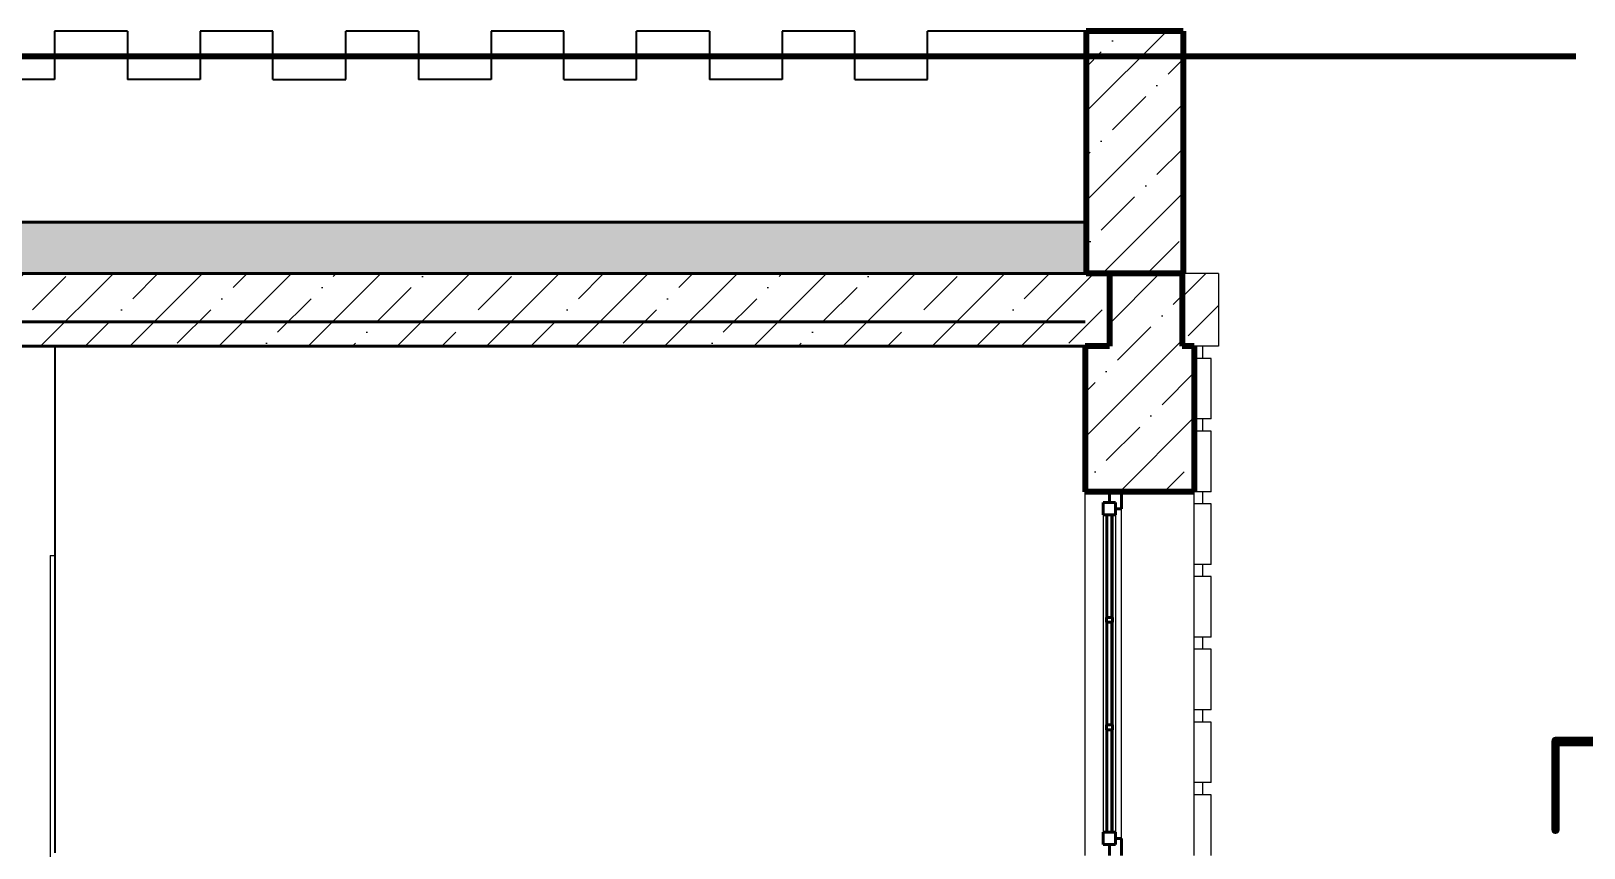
# Model space of a CAD drawing. Header units: feet. Extents: x -10410 to 374725, y -46422 to 88923.
# Drawn here: x 119416 to 125822, y 4231 to 7600 of the extents above; entities that cross this region are included whole.
import ezdxf

# ---------------------------------------------------------------- set-up
doc = ezdxf.new("R2010")
doc.units = ezdxf.units.FT
doc.header["$MEASUREMENT"] = 0
doc.set_wipeout_variables(frame=1)
doc.linetypes.add('Wipeout_Contour', pattern=[1000, 0, -1000])
for name, color, linetype in [('Интерьер - Мебель', 7, 'Continuous'), ('Конструктив - Перекрытия', 7, 'Continuous'), ('Конструктив - Стены Несущие', 7, 'Continuous')]:
    doc.layers.add(name, color=color, linetype=linetype)
for name, color, linetype, lineweight in [('Интерьер - Мебель_Ном._пера__7', 7, 'Continuous', 20), ('Конструктив - Перекрытия_Ном._пера__120', 7, 'Continuous', 5), ('Конструктив - Перекрытия_Ном._пера__21', 7, 'Continuous', 40), ('Конструктив - Стены Несущие_Ном._пера__1', 7, 'Continuous', 20), ('Конструктив - Стены Несущие_Ном._пера__120', 7, 'Continuous', 5), ('Конструктив - Стены Несущие_Ном._пера__21', 7, 'Continuous', 40), ('Конструктив - Стены Несущие_Ном._пера__47', 7, 'Continuous', 80), ('Маркер - Оси_Ном._пера__1', 7, 'Continuous', 20), ('Местность - Рельеф_Ном._пера__41', 7, 'Continuous', 80)]:
    doc.layers.add(name, color=color, linetype=linetype, lineweight=lineweight)
doc.layers.add('Конструктив - Перекрытия_Ном._пера__170', color=7, linetype='Continuous', lineweight=5, true_color=0x9f9f00)
doc.layers.add('Конструктив - Стены Несущие_Ном._пера__87', color=7, linetype='Continuous', lineweight=25, true_color=0x6a6a6a)
doc.styles.add('СГЕНЕРИР_СТИЛЬ_2', font='CS_Gost2304.shx')

msp = doc.modelspace()

# ---------------------------------------------------------------- linework, layer by layer
at = {"layer": 'Конструктив - Перекрытия_Ном._пера__21', "linetype": 'Continuous'}
msp.add_line((123764.44947, 6400), (109564.44947, 6400), dxfattribs=at)
at = {"layer": 'Конструктив - Стены Несущие_Ном._пера__47', "linetype": 'Continuous'}
for p, q in [((123864.44947, 6600), (123864.44947, 6300)), ((123864.44947, 6300), (123764.44947, 6300))]:
    msp.add_line(p, q, dxfattribs=at)

# ---------------------------------------------------------------- texts
at = {"layer": 'Маркер - Оси_Ном._пера__1', "linetype": 'Continuous', "insert": (125649.68284, 4432.59121), "char_height": 400, "attachment_point": 4, "style": 'СГЕНЕРИР_СТИЛЬ_2'}
msp.add_mtext('\\A1;{\\FCS_Gost2304.shx;Подпорная стенка}', dxfattribs=at)

# ---------------------------------------------------------------- wipeouts: each hides what was drawn before it
at = {"color": 254, "linetype": 'Wipeout_Contour', "lineweight": 0, "ltscale": 4596093.329623688}
msp.add_wipeout([(118264.24034, 7400.00005), (118264.24034, 6599.99998), (123268.45996, 6599.99998), (123268.45996, 7600.00002), (123114.1143, 7600.00002), (123114.1143, 7400.00005), (122814.11425, 7400.00005), (122814.11425, 7600.00002), (122514.49669, 7600.00002), (122514.49669, 7400.00005), (122214.49664, 7400.00005), (122214.49664, 7600.00002), (121914.44346, 7600.00002), (121914.44346, 7400.00005), (121614.44341, 7400.00005), (121614.44341, 7600.00002), (121314.75876, 7600.00002), (121314.75876, 7400.00005), (121014.7587, 7400.00005), (121014.7587, 7600.00002), (120714.34488, 7600.00002), (120714.34488, 7400.00005), (120414.34482, 7400.00005), (120414.34482, 7600.00002), (120114.21629, 7600.00002), (120114.21629, 7400.00005), (119814.21624, 7400.00005), (119814.21624, 7600.00002), (119513.7788, 7600.00002), (119513.7788, 7400.00005), (119213.77875, 7400.00005), (119213.77875, 7600.00002), (118913.81589, 7600.00002), (118913.81589, 7400.00005), (118613.81603, 7400.00005), (118613.81603, 7600.00002), (118314.19906, 7600.00002), (118314.19906, 7400.00005)], dxfattribs=at).dxf.layer = 'Конструктив - Стены Несущие'
at = {"color": 254, "linetype": 'Wipeout_Contour', "lineweight": 0, "ltscale": 1310178.834098157}
msp.add_wipeout([(118064.2403, 3300), (118363.20747, 3300), (118363.20747, 5437.00004), (119337.20749, 5436.99999), (119337.20749, 3300), (119495.75284, 3300), (119495.75284, 5386.99999), (119495.75284, 5436.99999), (119514.75287, 5436.99999), (119514.75287, 6300), (118064.2403, 6300)], dxfattribs=at).dxf.layer = 'Конструктив - Стены Несущие'
at = {"color": 254, "linetype": 'Wipeout_Contour', "lineweight": 0, "ltscale": 991472.331199}
msp.add_wipeout([(123764.44947, 5700), (123764.44947, 4200), (123864.44947, 4200), (123864.44947, 4245), (123839.44947, 4245), (123839.44947, 5655), (123864.44947, 5655), (123864.44947, 5700)], dxfattribs=at).dxf.layer = 'Конструктив - Стены Несущие'
at = {"color": 254, "linetype": 'Wipeout_Contour', "lineweight": 0, "ltscale": 496661.683293}
msp.add_wipeout([(123914.44947, 4200), (124214.44947, 4200), (124214.44947, 5700), (123914.44947, 5700)], dxfattribs=at).dxf.layer = 'Конструктив - Стены Несущие'

# ---------------------------------------------------------------- next in the draw order: linework, layer by layer
at = {"layer": 'Конструктив - Стены Несущие_Ном._пера__1', "linetype": 'Continuous'}
msp.add_line((123764.44947, 4200), (123764.44947, 5700), dxfattribs=at)
at = {"layer": 'Конструктив - Стены Несущие_Ном._пера__47', "linetype": 'Continuous'}
msp.add_line((123764.44947, 6300), (123764.44947, 5700), dxfattribs=at)
at = {"layer": 'Конструктив - Стены Несущие_Ном._пера__87', "linetype": 'Continuous'}
for p, q in [((119814.2162, 7600), (119513.77877, 7600)), ((119513.77877, 7600), (119513.77877, 7400)), ((119814.2162, 7600), (119814.2162, 7400)), ((120414.34487, 7600), (120114.2162, 7600)), ((120114.2162, 7600), (120114.2162, 7400)), ((120414.34487, 7400), (120414.34487, 7600)), ((121014.75872, 7600), (120714.34487, 7600)), ((120714.34487, 7400), (120714.34487, 7600)), ((121014.75872, 7600), (121014.75872, 7400)), ((121614.44346, 7600), (121314.75872, 7600)), ((121314.75872, 7600), (121314.75872, 7400)), ((121614.44346, 7400), (121614.44346, 7600)), ((122214.49656, 7600), (121914.44346, 7600)), ((121914.44346, 7400), (121914.44346, 7600)), ((122214.49656, 7600), (122214.49656, 7400)), ((122814.11429, 7600), (122514.49656, 7600)), ((122514.49656, 7600), (122514.49656, 7400)), ((122814.11429, 7400), (122814.11429, 7600)), ((123114.11429, 7400), (123114.11429, 7600)), ((119513.77877, 7400), (119213.77877, 7400)), ((120114.2162, 7400), (119814.2162, 7400)), ((120414.34487, 7400), (120714.34487, 7400)), ((121314.75872, 7400), (121014.75872, 7400)), ((121614.44346, 7400), (121914.44346, 7400)), ((122514.49656, 7400), (122214.49656, 7400)), ((122814.11429, 7400), (123114.11429, 7400))]:
    msp.add_line(p, q, dxfattribs=at)

# ---------------------------------------------------------------- next in the draw order: wipeouts: each hides what was drawn before it
at = {"color": 254, "linetype": 'Wipeout_Contour', "lineweight": 0, "ltscale": 497299.055616}
msp.add_wipeout([(124284.44947, 4200), (124284.44947, 4450), (124214.44947, 4450), (124214.44947, 4200)], dxfattribs=at).dxf.layer = 'Интерьер - Мебель'
at = {"color": 254, "linetype": 'Wipeout_Contour', "lineweight": 0, "ltscale": 494893.431647}
msp.add_wipeout([(123768.45997, 7600), (123268.45997, 7600), (123268.45997, 6600), (123768.45997, 6600)], dxfattribs=at).dxf.layer = 'Конструктив - Стены Несущие'
at = {"color": 254, "linetype": 'Wipeout_Contour', "lineweight": 0, "ltscale": 479034.374459}
msp.add_wipeout([(119514.75279, 4211.02872), (119764.75284, 4086.02868), (119764.75284, 6300), (119514.75279, 6300)], dxfattribs=at).dxf.layer = 'Конструктив - Стены Несущие'
at = {"color": 254, "linetype": 'Wipeout_Contour', "lineweight": 0, "ltscale": 496010.600168}
msp.add_wipeout([(123889.44947, 4270), (123914.44947, 4270), (123914.44947, 5630), (123889.44947, 5630)], dxfattribs=at).dxf.layer = 'Конструктив - Стены Несущие'

# ---------------------------------------------------------------- next in the draw order: hatches: boundary and pattern name
at = {"layer": 'Конструктив - Стены Несущие_Ном._пера__120', "linetype": 'Continuous'}
h = msp.add_hatch(dxfattribs=at)
h.set_pattern_fill('СЕТКА_ШЕСТИУГОЛЬНАЯ', color=256, style=0, pattern_type=2)
h.set_pattern_definition([(90, (0, 0), (-173.20508, 0), [100, -200]), (90, (-86.6, 150), (-173.20508, 0), [100, -200]), (150, (-3e-13, 100), (86.60254, 150), [100, -200]), (150, (-173.2, 100), (86.60254, 150), [100, -200]), (210, (0, 0), (-86.60254, 150), [100, -200]), (210, (-173.2, -6e-13), (-86.60254, 150), [100, -200])])
h.paths.add_polyline_path([(109564.44947, 6600), (118764.44956, 6600), (123768.45997, 6600), (123768.45997, 6812.01394), (109564.44947, 6812.01394)])
h = msp.add_hatch(dxfattribs=at)
h.set_pattern_fill('ЖЕЛЕЗОБЕТОН', color=256, style=0, pattern_type=2)
h.set_pattern_definition([(45, (116664.45, 6450), (-183.848, 183.848), []), (45, (116572.53, 6541.92), (-183.848, 183.848), [195, -65, 0, -65])])
h.paths.add_polyline_path([(109464.44947, 6600), (109464.44947, 6300), (123864.44947, 6300), (123864.44947, 6600)])

# ---------------------------------------------------------------- next in the draw order: linework, layer by layer
at = {"layer": 'Интерьер - Мебель_Ном._пера__7', "linetype": 'Continuous'}
msp.add_line((124284.44947, 4200), (124284.44947, 4450), dxfattribs=at)
at = {"layer": 'Конструктив - Перекрытия_Ном._пера__21', "linetype": 'Continuous'}
for p, q in [((123768.45997, 6600), (118264.24028, 6600)), ((123764.44947, 6300), (115464.74007, 6300))]:
    msp.add_line(p, q, dxfattribs=at)
at = {"layer": 'Конструктив - Стены Несущие_Ном._пера__21', "linetype": 'Continuous'}
for p, q in [((123864.44947, 5655), (123839.44947, 5655)), ((123864.44947, 5700), (123864.44947, 5655)), ((123889.44947, 5655), (123864.44947, 5655)), ((123864.44947, 4245), (123839.44947, 4245)), ((123864.44947, 4245), (123864.44947, 4200)), ((123889.44947, 4245), (123864.44947, 4245))]:
    msp.add_line(p, q, dxfattribs=at)
at = {"layer": 'Конструктив - Стены Несущие_Ном._пера__21', "linetype": 'Continuous', "flags": 128}
msp.add_lwpolyline([(109564.44947, 6600), (118764.44956, 6600), (123768.45997, 6600), (123768.45997, 6812.01394), (109564.44947, 6812.01394)], close=True, dxfattribs=at)
at = {"layer": 'Конструктив - Стены Несущие_Ном._пера__47', "linetype": 'Continuous'}
for p, q in [((123768.45997, 7600), (123768.45997, 6600)), ((124168.45997, 7600), (123768.45997, 7600))]:
    msp.add_line(p, q, dxfattribs=at)
at = {"layer": 'Конструктив - Стены Несущие_Ном._пера__87', "linetype": 'Continuous'}
for p, q in [((123268.45997, 7600), (123114.11429, 7600)), ((123768.45997, 7600), (123268.45997, 7600))]:
    msp.add_line(p, q, dxfattribs=at)
at = {"layer": 'Местность - Рельеф_Ном._пера__41', "linetype": 'Continuous'}
msp.add_line((113434.71098, 7495.90048), (125788.80833, 7495.90048), dxfattribs=at)

# ---------------------------------------------------------------- next in the draw order: wipeouts: each hides what was drawn before it
at = {"color": 254, "linetype": 'Wipeout_Contour', "lineweight": 0, "ltscale": 497250.09428}
msp.add_wipeout([(124249.44947, 4450), (124249.44947, 4500), (124214.44947, 4500), (124214.44947, 4450)], dxfattribs=at).dxf.layer = 'Интерьер - Мебель'
at = {"color": 254, "linetype": 'Wipeout_Contour', "lineweight": 0, "ltscale": 619920.907272}
msp.add_wipeout([(123876.94946, 5181.66666), (123876.94946, 4295), (123889.44947, 4295), (123889.44947, 5605), (123876.94946, 5605)], dxfattribs=at).dxf.layer = 'Конструктив - Стены Несущие'
at = {"color": 254, "linetype": 'Wipeout_Contour', "lineweight": 0, "ltscale": 956641.54245}
msp.add_wipeout([(119495.75284, 5437), (119495.75284, 3299.99999), (119514.75283, 3299.99999), (119514.75283, 3388.668), (119504.44948, 3393.81966), (119504.44948, 4216.18037), (119514.75283, 4211.02868), (119514.75283, 5437)], dxfattribs=at).dxf.layer = 'Конструктив - Стены Несущие'

# ---------------------------------------------------------------- next in the draw order: linework, layer by layer
at = {"layer": 'Интерьер - Мебель_Ном._пера__7', "linetype": 'Continuous'}
msp.add_line((124284.44947, 4450), (124214.44947, 4450), dxfattribs=at)
at = {"layer": 'Конструктив - Стены Несущие_Ном._пера__120', "linetype": 'Continuous'}
for p, q in [((123914.44947, 4270), (123914.44947, 5630)), ((119495.75284, 5437), (119495.75284, 3300)), ((119495.75284, 5437), (119514.75284, 5437))]:
    msp.add_line(p, q, dxfattribs=at)
at = {"layer": 'Конструктив - Стены Несущие_Ном._пера__21', "linetype": 'Continuous'}
for p, q in [((123914.44947, 5700), (123914.44947, 5630)), ((123914.44947, 4270), (123914.44947, 4200))]:
    msp.add_line(p, q, dxfattribs=at)
at = {"layer": 'Конструктив - Стены Несущие_Ном._пера__87', "linetype": 'Continuous'}
msp.add_line((119514.75284, 6300), (119514.75284, 4211.02865), dxfattribs=at)

# ---------------------------------------------------------------- next in the draw order: wipeouts: each hides what was drawn before it
at = {"color": 254, "linetype": 'Wipeout_Contour', "lineweight": 0, "ltscale": 497342.24702}
msp.add_wipeout([(124284.44947, 4500), (124284.44947, 4750), (124214.44947, 4750), (124214.44947, 4500)], dxfattribs=at).dxf.layer = 'Интерьер - Мебель'
at = {"color": 254, "linetype": 'Wipeout_Contour', "lineweight": 0, "ltscale": 619745.051713}
msp.add_wipeout([(123839.44947, 5605), (123839.44947, 4295), (123851.94946, 4295), (123851.94946, 5181.66666), (123851.94946, 5605)], dxfattribs=at).dxf.layer = 'Конструктив - Стены Несущие'

# ---------------------------------------------------------------- next in the draw order: linework, layer by layer
at = {"layer": 'Интерьер - Мебель_Ном._пера__7', "linetype": 'Continuous'}
for p, q in [((124284.44947, 4500), (124284.44947, 4750)), ((124284.44947, 4500), (124214.44947, 4500)), ((124249.44947, 4450), (124249.44947, 4500))]:
    msp.add_line(p, q, dxfattribs=at)

# ---------------------------------------------------------------- next in the draw order: wipeouts: each hides what was drawn before it
at = {"color": 254, "linetype": 'Wipeout_Contour', "lineweight": 0, "ltscale": 497294.737816}
msp.add_wipeout([(124249.44947, 4750), (124249.44947, 4800), (124214.44947, 4800), (124214.44947, 4750)], dxfattribs=at).dxf.layer = 'Интерьер - Мебель'
at = {"color": 254, "linetype": 'Wipeout_Contour', "lineweight": 0, "ltscale": 495853.995666}
msp.add_wipeout([(123876.94946, 5161.66666), (123851.94947, 5161.66666), (123851.94947, 4738.33334), (123876.94946, 4738.33334)], dxfattribs=at).dxf.layer = 'Конструктив - Стены Несущие'

# ---------------------------------------------------------------- next in the draw order: linework, layer by layer
at = {"layer": 'Интерьер - Мебель_Ном._пера__7', "linetype": 'Continuous'}
msp.add_line((124284.44947, 4750), (124214.44947, 4750), dxfattribs=at)

# ---------------------------------------------------------------- next in the draw order: wipeouts: each hides what was drawn before it
at = {"color": 254, "linetype": 'Wipeout_Contour', "lineweight": 0, "ltscale": 497388.329801}
msp.add_wipeout([(124284.44947, 4800), (124284.44947, 5050), (124214.44947, 5050), (124214.44947, 4800)], dxfattribs=at).dxf.layer = 'Интерьер - Мебель'
at = {"color": 254, "linetype": 'Wipeout_Contour', "lineweight": 0, "ltscale": 495927.972092}
msp.add_wipeout([(123876.94946, 5605), (123851.94947, 5605), (123851.94947, 5181.66666), (123876.94946, 5181.66666)], dxfattribs=at).dxf.layer = 'Конструктив - Стены Несущие'
at = {"color": 254, "linetype": 'Wipeout_Contour', "lineweight": 0, "ltscale": 495786.3511}
msp.add_wipeout([(123876.94946, 4718.33334), (123851.94947, 4718.33334), (123851.94947, 4295), (123876.94946, 4295)], dxfattribs=at).dxf.layer = 'Конструктив - Стены Несущие'

# ---------------------------------------------------------------- next in the draw order: linework, layer by layer
at = {"layer": 'Интерьер - Мебель_Ном._пера__7', "linetype": 'Continuous'}
for p, q in [((124284.44947, 4800), (124284.44947, 5050)), ((124284.44947, 4800), (124214.44947, 4800)), ((124249.44947, 4750), (124249.44947, 4800))]:
    msp.add_line(p, q, dxfattribs=at)
at = {"layer": 'Конструктив - Стены Несущие_Ном._пера__120', "linetype": 'Continuous'}
for p, q in [((123839.44947, 5605), (123839.44947, 4295)), ((123851.94947, 5605), (123851.94947, 5181.66667)), ((123876.94947, 5605), (123876.94947, 5181.66667)), ((123889.44947, 5605), (123889.44947, 4295)), ((123851.94947, 5161.66667), (123851.94947, 4738.33333)), ((123876.94947, 5161.66667), (123876.94947, 4738.33333)), ((123851.94947, 4718.33333), (123851.94947, 4295)), ((123876.94947, 4718.33333), (123876.94947, 4295))]:
    msp.add_line(p, q, dxfattribs=at)
at = {"layer": 'Конструктив - Стены Несущие_Ном._пера__21', "linetype": 'Continuous'}
for p, q in [((123839.44947, 5655), (123839.44947, 5605)), ((123889.44947, 5655), (123889.44947, 5630)), ((123889.44947, 5605), (123839.44947, 5605)), ((123854.44947, 5605), (123854.44947, 5181.66667)), ((123874.44947, 5181.66667), (123874.44947, 5605)), ((123889.44947, 5630), (123889.44947, 5605)), ((123914.44947, 5630), (123889.44947, 5630)), ((123851.94947, 5181.66667), (123851.94947, 5161.66667)), ((123876.94947, 5181.66667), (123851.94947, 5181.66667)), ((123876.94947, 5161.66667), (123851.94947, 5161.66667)), ((123854.44947, 5161.66667), (123854.44947, 4738.33333)), ((123874.44947, 4738.33333), (123874.44947, 5161.66667)), ((123876.94947, 5181.66667), (123876.94947, 5161.66667)), ((123851.94947, 4738.33333), (123851.94947, 4718.33333)), ((123876.94947, 4738.33333), (123851.94947, 4738.33333)), ((123876.94947, 4718.33333), (123851.94947, 4718.33333)), ((123854.44947, 4718.33333), (123854.44947, 4295)), ((123874.44947, 4295), (123874.44947, 4718.33333)), ((123876.94947, 4738.33333), (123876.94947, 4718.33333)), ((123839.44947, 4295), (123839.44947, 4245)), ((123889.44947, 4295), (123839.44947, 4295)), ((123889.44947, 4295), (123889.44947, 4270)), ((123889.44947, 4270), (123889.44947, 4245)), ((123914.44947, 4270), (123889.44947, 4270))]:
    msp.add_line(p, q, dxfattribs=at)

# ---------------------------------------------------------------- next in the draw order: wipeouts: each hides what was drawn before it
at = {"color": 254, "linetype": 'Wipeout_Contour', "lineweight": 0, "ltscale": 497342.272742}
msp.add_wipeout([(124249.44947, 5050), (124249.44947, 5100), (124214.44947, 5100), (124214.44947, 5050)], dxfattribs=at).dxf.layer = 'Интерьер - Мебель'

# ---------------------------------------------------------------- next in the draw order: linework, layer by layer
at = {"layer": 'Интерьер - Мебель_Ном._пера__7', "linetype": 'Continuous'}
msp.add_line((124284.44947, 5050), (124214.44947, 5050), dxfattribs=at)

# ---------------------------------------------------------------- next in the draw order: wipeouts: each hides what was drawn before it
at = {"color": 254, "linetype": 'Wipeout_Contour', "lineweight": 0, "ltscale": 497437.303155}
msp.add_wipeout([(124284.44947, 5100), (124284.44947, 5350), (124214.44947, 5350), (124214.44947, 5100)], dxfattribs=at).dxf.layer = 'Интерьер - Мебель'

# ---------------------------------------------------------------- next in the draw order: linework, layer by layer
at = {"layer": 'Интерьер - Мебель_Ном._пера__7', "linetype": 'Continuous'}
for p, q in [((124284.44947, 5100), (124284.44947, 5350)), ((124284.44947, 5100), (124214.44947, 5100)), ((124249.44947, 5050), (124249.44947, 5100))]:
    msp.add_line(p, q, dxfattribs=at)

# ---------------------------------------------------------------- next in the draw order: wipeouts: each hides what was drawn before it
at = {"color": 254, "linetype": 'Wipeout_Contour', "lineweight": 0, "ltscale": 497392.698231}
msp.add_wipeout([(124249.44947, 5350), (124249.44947, 5400), (124214.44947, 5400), (124214.44947, 5350)], dxfattribs=at).dxf.layer = 'Интерьер - Мебель'

# ---------------------------------------------------------------- next in the draw order: linework, layer by layer
at = {"layer": 'Интерьер - Мебель_Ном._пера__7', "linetype": 'Continuous'}
msp.add_line((124284.44947, 5350), (124214.44947, 5350), dxfattribs=at)

# ---------------------------------------------------------------- next in the draw order: wipeouts: each hides what was drawn before it
at = {"color": 254, "linetype": 'Wipeout_Contour', "lineweight": 0, "ltscale": 497489.16623}
msp.add_wipeout([(124284.44947, 5400), (124284.44947, 5650), (124214.44947, 5650), (124214.44947, 5400)], dxfattribs=at).dxf.layer = 'Интерьер - Мебель'

# ---------------------------------------------------------------- next in the draw order: linework, layer by layer
at = {"layer": 'Интерьер - Мебель_Ном._пера__7', "linetype": 'Continuous'}
for p, q in [((124284.44947, 5400), (124284.44947, 5650)), ((124284.44947, 5400), (124214.44947, 5400)), ((124249.44947, 5350), (124249.44947, 5400))]:
    msp.add_line(p, q, dxfattribs=at)

# ---------------------------------------------------------------- next in the draw order: wipeouts: each hides what was drawn before it
at = {"color": 254, "linetype": 'Wipeout_Contour', "lineweight": 0, "ltscale": 497446.013404}
msp.add_wipeout([(124249.44947, 5650), (124249.44947, 5700), (124214.44947, 5700), (124214.44947, 5650)], dxfattribs=at).dxf.layer = 'Интерьер - Мебель'

# ---------------------------------------------------------------- next in the draw order: linework, layer by layer
at = {"layer": 'Интерьер - Мебель_Ном._пера__7', "linetype": 'Continuous'}
msp.add_line((124284.44947, 5650), (124214.44947, 5650), dxfattribs=at)

# ---------------------------------------------------------------- next in the draw order: wipeouts: each hides what was drawn before it
at = {"color": 254, "linetype": 'Wipeout_Contour', "lineweight": 0, "ltscale": 497543.918121}
msp.add_wipeout([(124284.44947, 5700), (124284.44947, 5950), (124214.44947, 5950), (124214.44947, 5700)], dxfattribs=at).dxf.layer = 'Интерьер - Мебель'

# ---------------------------------------------------------------- next in the draw order: linework, layer by layer
at = {"layer": 'Интерьер - Мебель_Ном._пера__7', "linetype": 'Continuous'}
for p, q in [((124284.44947, 5700), (124284.44947, 5950)), ((124284.44947, 5700), (124214.44947, 5700)), ((124249.44947, 5650), (124249.44947, 5700))]:
    msp.add_line(p, q, dxfattribs=at)
at = {"layer": 'Конструктив - Стены Несущие_Ном._пера__1', "linetype": 'Continuous'}
msp.add_line((124214.44947, 4200), (124214.44947, 5700), dxfattribs=at)
at = {"layer": 'Конструктив - Стены Несущие_Ном._пера__47', "linetype": 'Continuous', "flags": 128}
msp.add_lwpolyline([(124214.44947, 5700), (123914.44947, 5700), (123864.44947, 5700), (123764.44947, 5700)], dxfattribs=at)

# ---------------------------------------------------------------- next in the draw order: wipeouts: each hides what was drawn before it
at = {"color": 254, "linetype": 'Wipeout_Contour', "lineweight": 0, "ltscale": 497502.21733}
msp.add_wipeout([(124249.44947, 5950), (124249.44947, 6000), (124214.44947, 6000), (124214.44947, 5950)], dxfattribs=at).dxf.layer = 'Интерьер - Мебель'

# ---------------------------------------------------------------- next in the draw order: linework, layer by layer
at = {"layer": 'Интерьер - Мебель_Ном._пера__7', "linetype": 'Continuous'}
msp.add_line((124284.44947, 5950), (124214.44947, 5950), dxfattribs=at)

# ---------------------------------------------------------------- next in the draw order: wipeouts: each hides what was drawn before it
at = {"color": 254, "linetype": 'Wipeout_Contour', "lineweight": 0, "ltscale": 497601.557876}
msp.add_wipeout([(124284.44947, 6000), (124284.44947, 6250), (124214.44947, 6250), (124214.44947, 6000)], dxfattribs=at).dxf.layer = 'Интерьер - Мебель'

# ---------------------------------------------------------------- next in the draw order: linework, layer by layer
at = {"layer": 'Интерьер - Мебель_Ном._пера__7', "linetype": 'Continuous'}
for p, q in [((124284.44947, 6000), (124284.44947, 6250)), ((124284.44947, 6000), (124214.44947, 6000)), ((124249.44947, 5950), (124249.44947, 6000))]:
    msp.add_line(p, q, dxfattribs=at)

# ---------------------------------------------------------------- next in the draw order: wipeouts: each hides what was drawn before it
at = {"color": 254, "linetype": 'Wipeout_Contour', "lineweight": 0, "ltscale": 497561.309032}
msp.add_wipeout([(124249.44947, 6250), (124249.44947, 6300), (124214.44947, 6300), (124214.44947, 6250)], dxfattribs=at).dxf.layer = 'Интерьер - Мебель'

# ---------------------------------------------------------------- next in the draw order: hatches: boundary and pattern name
at = {"layer": 'Конструктив - Стены Несущие_Ном._пера__120', "linetype": 'Continuous'}
h = msp.add_hatch(dxfattribs=at)
h.set_pattern_fill('ЖЕЛЕЗОБЕТОН', color=256, style=0, pattern_type=2)
h.set_pattern_definition([(45, (123989.45, 6150), (-183.85, 183.85), []), (45, (123897.53, 6241.92), (-183.85, 183.85), [195, -65, 0, -65])])
h.paths.add_polyline_path([(124214.44947, 5700), (124214.44947, 6300), (124164.44955, 6300), (124164.44955, 6600), (123864.44947, 6600), (123864.44947, 6300), (123764.44947, 6300), (123764.44947, 5700)])

# ---------------------------------------------------------------- next in the draw order: linework, layer by layer
at = {"layer": 'Интерьер - Мебель_Ном._пера__7', "linetype": 'Continuous'}
msp.add_line((124284.44947, 6250), (124214.44947, 6250), dxfattribs=at)

# ---------------------------------------------------------------- next in the draw order: wipeouts: each hides what was drawn before it
at = {"color": 254, "linetype": 'Wipeout_Contour', "lineweight": 0, "ltscale": 497627.422402}
msp.add_wipeout([(124314.44917, 6300), (124314.44917, 6600), (124164.44955, 6600), (124164.44955, 6300)], dxfattribs=at).dxf.layer = 'Конструктив - Перекрытия'

# ---------------------------------------------------------------- next in the draw order: hatches: boundary and pattern name
at = {"layer": 'Конструктив - Перекрытия_Ном._пера__170', "linetype": 'Continuous'}
h = msp.add_hatch(dxfattribs=at)
h.set_pattern_fill('ЖЕЛЕЗОБЕТОН', color=256, style=0, pattern_type=2)
h.set_pattern_definition([(45, (0, 0), (-183.84776, 183.84776), []), (45, (-91.92, 91.92), (-183.84776, 183.84776), [195, -65, 0, -65])])
h.paths.add_polyline_path([(124314.44917, 6300), (124314.44917, 6600), (124164.44955, 6600), (124164.44955, 6300)])
at = {"layer": 'Конструктив - Стены Несущие_Ном._пера__120', "linetype": 'Continuous'}
h = msp.add_hatch(dxfattribs=at)
h.set_pattern_fill('ЖЕЛЕЗОБЕТОН', color=256, style=0, pattern_type=2)
h.set_pattern_definition([(45, (123968.46, 7100), (-183.85, 183.85), []), (45, (123876.54, 7191.92), (-183.85, 183.85), [195, -65, 0, -65])])
h.paths.add_polyline_path([(124168.45997, 6600), (124168.45997, 7600), (123768.45997, 7600), (123768.45997, 6600)])

# ---------------------------------------------------------------- next in the draw order: linework, layer by layer
at = {"layer": 'Интерьер - Мебель_Ном._пера__7', "linetype": 'Continuous'}
msp.add_line((124249.44947, 6250), (124249.44947, 6300), dxfattribs=at)
at = {"layer": 'Конструктив - Перекрытия_Ном._пера__120', "linetype": 'Continuous'}
for p, q in [((124314.44917, 6600), (124168.45997, 6600)), ((124314.44917, 6600), (124314.44917, 6300)), ((124314.44917, 6300), (124214.44947, 6300))]:
    msp.add_line(p, q, dxfattribs=at)
at = {"layer": 'Конструктив - Стены Несущие_Ном._пера__47', "linetype": 'Continuous'}
for p, q in [((124168.45997, 7600), (124168.45997, 6600)), ((124164.44955, 6600), (124164.44955, 6300)), ((124214.44947, 6300), (124164.44955, 6300)), ((124214.44947, 6300), (124214.44947, 5700))]:
    msp.add_line(p, q, dxfattribs=at)
at = {"layer": 'Конструктив - Стены Несущие_Ном._пера__47', "linetype": 'Continuous', "flags": 128}
msp.add_lwpolyline([(124168.45997, 6600), (124164.44955, 6600), (123864.44947, 6600), (123768.45997, 6600)], dxfattribs=at)

doc.saveas('drawing.dxf')
